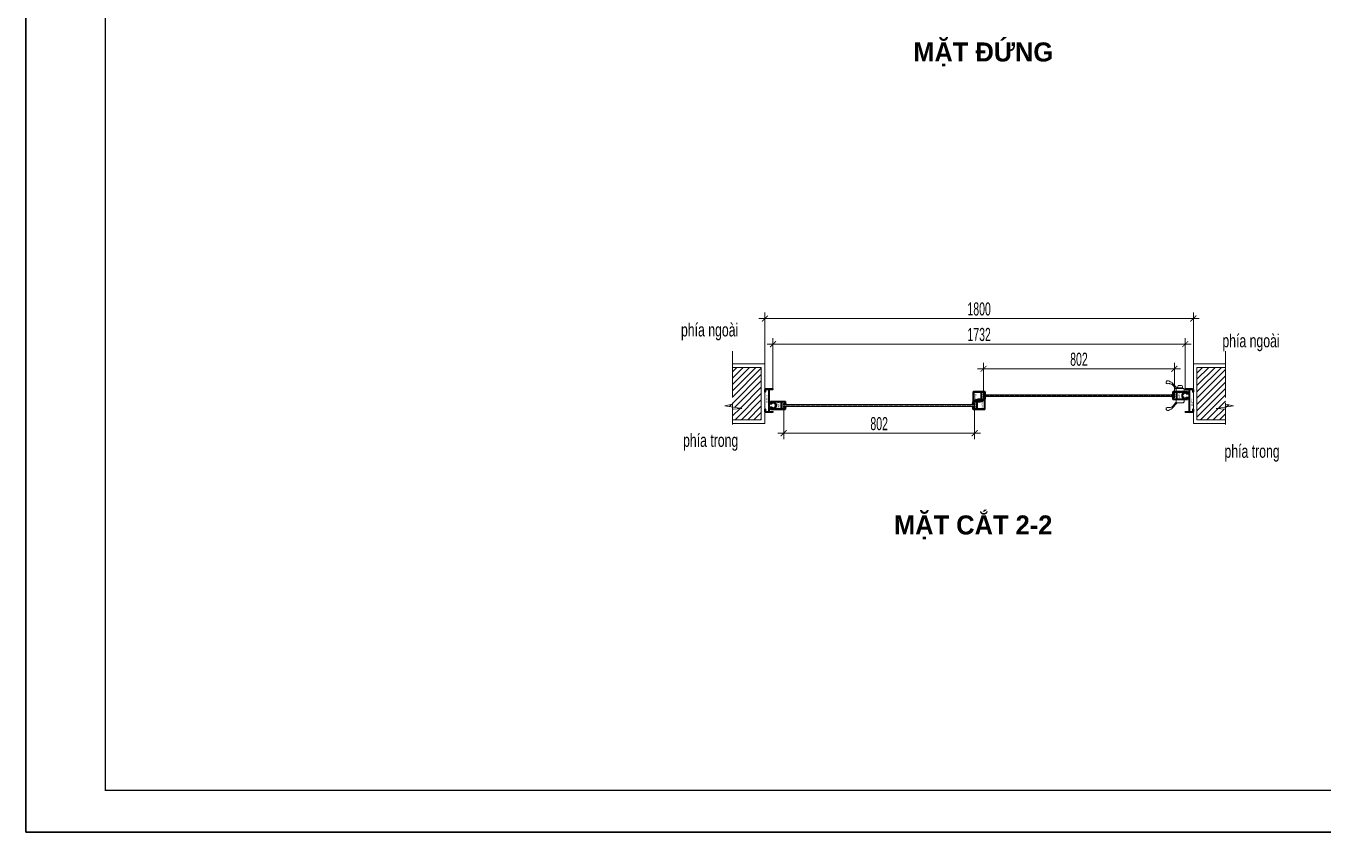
# Model space of a CAD drawing. Header units: millimetres. Extents: x 1336014 to 2939047, y -333549 to -60566.
# Drawn here: x 1445596 to 1451045, y -219540 to -216157 of the extents above; entities that cross this region are included whole.
import ezdxf

# ---------------------------------------------------------------- set-up
doc = ezdxf.new("R2010")
doc.units = ezdxf.units.MM
doc.header["$MEASUREMENT"] = 0
doc.linetypes.add('HIDDEN', pattern=[0.375, 0.25, -0.125])
for name, color, linetype, lineweight in [('01.Cut', 255, 'Continuous', 35), ('05.Text', 253, 'Continuous', 18), ('08.Dim', 156, 'Continuous', 15), ('10.Text', 254, 'Continuous', 18), ('11.Khung bo', 32, 'Continuous', 50), ('12.Khung', 36, 'Continuous', 25), ('Cycad-DIM', 7, 'Continuous', 13), ('Cycad-NETMANH', 253, 'Continuous', 13), ('Khóa cửa nhôm', 56, 'Continuous', 5), ('Kí hiệu mã số', 241, 'Continuous', 9), ('kính', 54, 'Continuous', 9), ('Long nheo', 246, 'Continuous', 5), ('Net Nhôm', 4, 'Continuous', 30), ('Ron', 15, 'Continuous', 9), ('silicon', 211, 'Continuous', 9), ('wall', 4, 'Continuous', 9)]:
    doc.layers.add(name, color=color, linetype=linetype, lineweight=lineweight)
doc.layers.add('HATCH', color=250, linetype='Continuous')
doc.layers.add('Tpl_Bound', color=1, linetype='Continuous', plot=False)
doc.styles.add('AVANH-B', font='')
doc.styles.add('ten profile', font='times.ttf')
doc.styles.add('TT5_Text Dim', font='hoatbif.shx', dxfattribs={"width": 0.6})
doc.styles.get('AVANH-B').set_extended_font_data('.VnAvantH', bold=True)
doc.dimstyles.new('TT5_Dim 1-25', dxfattribs={"dimscale": 25, "dimtxt": 2.2, "dimasz": 1, "dimexe": 1, "dimexo": 0, "dimgap": 0.5, "dimtad": 1, "dimdec": 0, "dimzin": 0, "dimdsep": 46, "dimtxsty": 'TT5_Text Dim', "dimblk": 'ARCHTICK', "dimcen": 0, "dimdle": 1, "dimclrd": 256, "dimclre": 256, "dimclrt": 1, "dimadec": 0, "dimazin": 0, "dimtfac": 0.015, "dimtdec": 0, "dimtix": 1, "dimtmove": 2, "dimatfit": 3, "dimldrblk": 'DOT', "dimfxl": 1, "dimtolj": 1, "dimtzin": 0, "dimlwd": -1, "dimlwe": -1, "dimarcsym": 1})

# ---------------------------------------------------------------- blocks, each defined once
blk = doc.blocks.new('100')
at = {"layer": '11.Khung bo', "const_width": 26.7}
blk.add_lwpolyline([(1860913, -945240), (1860913, -916940), (1896063, -916940), (1896063, -945240)], close=True, dxfattribs=at)
blk.add_lwpolyline([(1860913, -945240), (1860913, -916940), (1896063, -916940), (1896063, -945240)], close=True, dxfattribs=at)
blk.add_lwpolyline([(1860913, -945240), (1860913, -916940), (1896063, -916940), (1896063, -945240)], close=True, dxfattribs=at)
at = {"layer": '12.Khung'}
blk.add_lwpolyline([(1901579, -945940), (1901579, -916240), (1859580, -916240), (1859580, -945940)], close=True, dxfattribs=at)
blk.add_lwpolyline([(1901579, -945940), (1901579, -916240), (1859580, -916240), (1859580, -945940)], close=True, dxfattribs=at)
blk.add_lwpolyline([(1901579, -945940), (1901579, -916240), (1859580, -916240), (1859580, -945940)], close=True, dxfattribs=at)
blk = doc.blocks.new('A$C2A2C5403')
at = {"layer": 'Ron'}
for p, q in [((1.5, 3.4), (1.5, 0)), ((1.9, 3.4), (1.9, 0)), ((2.3, 3.4), (2.3, 0)), ((2.7, 3.4), (2.7, 0)), ((3.1, 3.4), (3.1, 0)), ((3.5, 3.4), (3.5, 0)), ((3.9, 3.4), (3.9, 0)), ((4.3, 3.4), (4.3, 0)), ((4.7, 3.4), (4.7, 0)), ((5.1, 3.4), (5.1, 0)), ((5.5, 3.4), (5.5, 0))]:
    blk.add_line(p, q, dxfattribs=at)
blk.add_lwpolyline([(0.3, 4.8), (6.7, 4.8, -0.414214), (7, 4.5), (7, 3.7, -0.414214), (6.7, 3.4), (0.3, 3.4, -0.414214), (0, 3.7), (0, 4.5, -0.414214)], format="xyb", close=True, dxfattribs=at)
blk = doc.blocks.new('_ARCHTICK')
at = {"const_width": 0.15}
blk.add_lwpolyline([(-0.5, -0.5), (0.5, 0.5)], dxfattribs=at)
blk = doc.blocks.new('*D2156')
at = {"layer": '08.Dim', "ltscale": 200, "transparency": 16777216}
for p, q in [((1448675.1, -217384.9), (1450524.9, -217384.9)), ((1448700.1, -217682.5), (1448700.1, -217359.9)), ((1450499.9, -217682.5), (1450499.9, -217359.9))]:
    blk.add_line(p, q, dxfattribs=at)
at = {"layer": 'Defpoints', "color": 0, "ltscale": 200, "transparency": 16777216}
for p in [(1450499.9, -217384.9), (1448700.1, -217682.5), (1450499.9, -217682.5)]:
    blk.add_point(p, dxfattribs=at)
at = {"layer": '08.Dim', "ltscale": 200, "transparency": 16777216, "xscale": 25, "yscale": 25, "zscale": 25, "rotation": 180}
blk.add_blockref('_ARCHTICK', (1448700.1, -217384.9), dxfattribs=at)
at = {"layer": '08.Dim', "ltscale": 200, "transparency": 16777216, "xscale": 25, "yscale": 25, "zscale": 25}
blk.add_blockref('_ARCHTICK', (1450499.9, -217384.9), dxfattribs=at)
at = {"layer": '08.Dim', "color": 1, "ltscale": 200, "transparency": 16777216, "insert": (1449600, -217344.9), "char_height": 55, "attachment_point": 5, "style": 'TT5_Text Dim'}
blk.add_mtext('\\A1;1800', dxfattribs=at)
blk = doc.blocks.new('_DOT')
blk.add_line((-0.5, 0), (-1, 0))
at = {"const_width": 0.5}
blk.add_lwpolyline([(-0.25, 0, 1), (0.25, 0, 1)], format="xyb", close=True, dxfattribs=at)
blk = doc.blocks.new('Tay nắm chữ D Xingfa chiếu bằng')
for points in [[(16.4, 0.7), (16.4, -8), (-16.4, -8), (-16.4, 1.8, -0.414214), (-13.4, 4.8), (12.1, 4.8)], [(16.4, -50.4), (16.4, -41.6), (-16.4, -41.6), (-16.4, -51.5, 0.414214), (-13.4, -54.5), (12.1, -54.5)]]:
    blk.add_lwpolyline(points, format="xyb")
blk.add_lwpolyline([(-10.1, -54.5), (10.5, -54.5), (10.5, -60.7, -0.414214), (4, -67.2), (-3.6, -67.2, -0.414214), (-10.1, -60.7)], format="xyb", close=True)
blk.add_lwpolyline([(-10.1, -54.5), (10.5, -54.5), (10.5, -57.6), (-10.1, -57.6)], close=True)
for points in [[(12.1, 4.8), (15.4, 8.5), (21.1, 14.7), (28.5, 22.8), (33.6, 30.4), (41.6, 33), (47.8, 38), (55.8, 38.1), (59.6, 33.1), (59.2, 27.5), (53.8, 24.8), (48.3, 25.4), (42.5, 25.6), (37.7, 23.9), (33.1, 22.5), (29.7, 18.5), (25.4, 13.5), (21.5, 8.3), (17.6, 4.4), (16.8, 1.9), (16.4, 0.7)], [(12.1, -54.5), (15.4, -58.1), (21.1, -64.4), (28.5, -72.4), (33.6, -80.1), (41.6, -82.6), (47.8, -87.7), (55.8, -87.8), (59.6, -82.8), (59.2, -77.1), (53.8, -74.5), (48.3, -75.1), (42.5, -75.3), (37.7, -73.5), (33.1, -72.1), (29.7, -68.2), (25.4, -63.1), (21.5, -57.9), (17.6, -54), (16.8, -51.6), (16.4, -50.4)]]:
    blk.add_open_spline(points, degree=3, knots=[0, 0, 0, 0, 14.622206, 25.299246, 33.075184, 41.21069, 49.606207, 56.936787, 61.882835, 66.823557, 71.659296, 77.819989, 83.403074, 89.008355, 93.049463, 97.44427, 104.287248, 113.040534, 116.954443, 120.616873, 120.616873, 120.616873, 120.616873])
blk = doc.blocks.new('*D2162')
at = {"layer": '08.Dim', "ltscale": 200, "transparency": 16777216}
for p, q in [((1448779.1, -217747), (1448779.1, -217891.3)), ((1449581.1, -217747), (1449581.1, -217891.3)), ((1448754.1, -217866.3), (1449606.1, -217866.3))]:
    blk.add_line(p, q, dxfattribs=at)
at = {"layer": 'Defpoints', "color": 0, "ltscale": 200, "transparency": 16777216}
for p in [(1448779.1, -217747), (1449581.1, -217747), (1449581.1, -217866.3)]:
    blk.add_point(p, dxfattribs=at)
at = {"layer": '08.Dim', "ltscale": 200, "transparency": 16777216, "xscale": 25, "yscale": 25, "zscale": 25, "rotation": 180}
blk.add_blockref('_ARCHTICK', (1448779.1, -217866.3), dxfattribs=at)
at = {"layer": '08.Dim', "ltscale": 200, "transparency": 16777216, "xscale": 25, "yscale": 25, "zscale": 25}
blk.add_blockref('_ARCHTICK', (1449581.1, -217866.3), dxfattribs=at)
at = {"layer": '08.Dim', "color": 1, "ltscale": 200, "transparency": 16777216, "insert": (1449180.1, -217826.3), "char_height": 55, "attachment_point": 5, "style": 'TT5_Text Dim'}
blk.add_mtext('\\A1;802', dxfattribs=at)
blk = doc.blocks.new('*D2163')
at = {"layer": '08.Dim', "ltscale": 200, "transparency": 16777216}
for p, q in [((1449593.4, -217595.9), (1450445.4, -217595.9)), ((1449618.4, -217705.9), (1449618.4, -217570.9)), ((1450420.4, -217705.9), (1450420.4, -217570.9))]:
    blk.add_line(p, q, dxfattribs=at)
at = {"layer": 'Defpoints', "color": 0, "ltscale": 200, "transparency": 16777216}
for p in [(1450420.4, -217595.9), (1449618.4, -217705.9), (1450420.4, -217705.9)]:
    blk.add_point(p, dxfattribs=at)
at = {"layer": '08.Dim', "ltscale": 200, "transparency": 16777216, "xscale": 25, "yscale": 25, "zscale": 25, "rotation": 180}
blk.add_blockref('_ARCHTICK', (1449618.4, -217595.9), dxfattribs=at)
at = {"layer": '08.Dim', "ltscale": 200, "transparency": 16777216, "xscale": 25, "yscale": 25, "zscale": 25}
blk.add_blockref('_ARCHTICK', (1450420.4, -217595.9), dxfattribs=at)
at = {"layer": '08.Dim', "color": 1, "ltscale": 200, "transparency": 16777216, "insert": (1450019.4, -217555.9), "char_height": 55, "attachment_point": 5, "style": 'TT5_Text Dim'}
blk.add_mtext('\\A1;802', dxfattribs=at)
blk = doc.blocks.new('*D2164')
at = {"layer": '08.Dim', "ltscale": 200, "transparency": 16777216}
for p, q in [((1448709.1, -217492), (1450490.9, -217492)), ((1448734.1, -217681), (1448734.1, -217467)), ((1450465.9, -217681), (1450465.9, -217467))]:
    blk.add_line(p, q, dxfattribs=at)
at = {"layer": 'Defpoints', "color": 0, "ltscale": 200, "transparency": 16777216}
for p in [(1450465.9, -217492), (1448734.1, -217681), (1450465.9, -217681)]:
    blk.add_point(p, dxfattribs=at)
at = {"layer": '08.Dim', "ltscale": 200, "transparency": 16777216, "xscale": 25, "yscale": 25, "zscale": 25, "rotation": 180}
blk.add_blockref('_ARCHTICK', (1448734.1, -217492), dxfattribs=at)
at = {"layer": '08.Dim', "ltscale": 200, "transparency": 16777216, "xscale": 25, "yscale": 25, "zscale": 25}
blk.add_blockref('_ARCHTICK', (1450465.9, -217492), dxfattribs=at)
at = {"layer": '08.Dim', "color": 1, "ltscale": 200, "transparency": 16777216, "insert": (1449600, -217452), "char_height": 55, "attachment_point": 5, "style": 'TT5_Text Dim'}
blk.add_mtext('\\A1;1732', dxfattribs=at)

msp = doc.modelspace()

# ---------------------------------------------------------------- hatches: boundary and pattern name
at = {"layer": 'HATCH', "ltscale": 0.5}
h = msp.add_hatch(dxfattribs=at)
h.set_pattern_fill('ANSI31', color=256, scale=150, style=0)
h.set_pattern_definition([(45, (97016.055, -2450406.244), (-13.25825215, 13.25825215), [])])
h.paths.add_polyline_path([(1448685.1, -217590.2), (1448564.6, -217590.2), (1448564.6, -217743.9), (1448531.6, -217750.9), (1448603.6, -217761.9), (1448564.6, -217765.4), (1448564.6, -217810.2), (1448685.1, -217810.2)])
h = msp.add_hatch(dxfattribs=at)
h.set_pattern_fill('ANSI31', color=256, scale=150, style=0)
h.set_pattern_definition([(45, (96638.137, -2450406.244), (-13.25825215, 13.25825215), [])])
h.paths.add_polyline_path([(1450514.9, -217590.2), (1450635.3, -217590.2), (1450635.3, -217743.9), (1450668.3, -217750.9), (1450596.3, -217761.9), (1450635.3, -217765.4), (1450635.3, -217810.2), (1450514.9, -217810.2)])
at = {"layer": 'Net Nhôm'}
for points in [[(1449618.9, -217701.9, 0.414214), (1449619.4, -217702.4), (1449619.6, -217702.4, 0.414214), (1449620.1, -217701.9), (1449620.1, -217701.7, -0.414214), (1449620.6, -217701.2), (1449623.4, -217701.2, -0.414214), (1449623.9, -217701.7), (1449623.9, -217701.9, 0.414214), (1449624.4, -217702.4), (1449624.6, -217702.4, 0.414214), (1449625.1, -217701.9, 0.179424), (1449628.8, -217704.4), (1449619.9, -217704.4), (1449618.4, -217705.9, -0.322753)], [(1449618.9, -217714.8, -0.414214), (1449619.4, -217714.3), (1449619.6, -217714.3, -0.414214), (1449620.1, -217714.8), (1449620.1, -217715.1, 0.414214), (1449620.6, -217715.6), (1449623.4, -217715.6, 0.414214), (1449623.9, -217715.1), (1449623.9, -217714.8, -0.414214), (1449624.4, -217714.3), (1449624.6, -217714.3, -0.414214), (1449625.1, -217714.8, -0.179424), (1449628.8, -217712.4), (1449619.9, -217712.4), (1449618.4, -217710.9, 0.322753)], [(1450419.8, -217701.9, -0.414214), (1450419.3, -217702.4), (1450419.1, -217702.4, -0.414214), (1450418.6, -217701.9), (1450418.6, -217701.7, 0.414214), (1450418.1, -217701.2), (1450415.3, -217701.2, 0.414214), (1450414.8, -217701.7), (1450414.8, -217701.9, -0.414214), (1450414.3, -217702.4), (1450414.1, -217702.4, -0.414214), (1450413.6, -217701.9, -0.179424), (1450410, -217704.4), (1450418.9, -217704.4), (1450420.4, -217705.9, 0.322753)], [(1450418.6, -217715.1, -0.414214), (1450418.1, -217715.6), (1450415.3, -217715.6, -0.414214), (1450414.8, -217715.1), (1450414.8, -217714.3), (1450413.6, -217714.3), (1450413.6, -217714.8, 0.179424), (1450410, -217712.4), (1450418.9, -217712.4), (1450420.4, -217710.9, -0.322753), (1450419.8, -217714.8, 0.414214), (1450419.3, -217714.3), (1450418.6, -217714.3)]]:
    msp.add_hatch(color=256, dxfattribs=at).paths.add_polyline_path(points)
at = {"layer": 'silicon'}
for points in [[(1448779.9, -217743.1, 0.414214), (1448780.4, -217743.6), (1448780.6, -217743.6, 0.414214), (1448781.1, -217743.1), (1448781.1, -217742.8, -0.414214), (1448781.6, -217742.3), (1448784.4, -217742.3, -0.414214), (1448784.9, -217742.8), (1448784.9, -217743.1, 0.414214), (1448785.4, -217743.6), (1448785.6, -217743.6, 0.414214), (1448786.1, -217743.1, 0.13976), (1448790.4, -217745.5), (1448780.6, -217745.5), (1448779.1, -217747, -0.262899)], [(1448779.9, -217756, -0.414214), (1448780.4, -217755.5), (1448780.6, -217755.5, -0.414214), (1448781.1, -217756), (1448781.1, -217756.2, 0.414214), (1448781.6, -217756.7), (1448784.4, -217756.7, 0.414214), (1448784.9, -217756.2), (1448784.9, -217756, -0.414214), (1448785.4, -217755.5), (1448785.6, -217755.5, -0.414214), (1448786.1, -217756, -0.13976), (1448790.4, -217753.5), (1448780.6, -217753.5), (1448779.1, -217752, 0.262899)], [(1449575.8, -217742.3, 0.414214), (1449575.3, -217742.8), (1449575.3, -217743.1, -0.414214), (1449574.8, -217743.6), (1449574.6, -217743.6, -0.414214), (1449574.1, -217743.1, -0.13976), (1449569.7, -217745.5), (1449579.6, -217745.5), (1449581.1, -217747, 0.262899), (1449580.3, -217743.1, -0.414214), (1449579.8, -217743.6), (1449579.6, -217743.6, -0.414214), (1449579.1, -217743.1), (1449579.1, -217742.8, 0.414214), (1449578.6, -217742.3)], [(1449580.3, -217756, 0.414214), (1449579.8, -217755.5), (1449579.6, -217755.5, 0.414214), (1449579.1, -217756), (1449579.1, -217756.2, -0.414214), (1449578.6, -217756.7), (1449575.8, -217756.7, -0.414214), (1449575.3, -217756.2), (1449575.3, -217756, 0.414214), (1449574.8, -217755.5), (1449574.6, -217755.5, 0.414214), (1449574.1, -217756, 0.13976), (1449569.7, -217753.5), (1449579.6, -217753.5), (1449581.1, -217752, -0.262899)]]:
    msp.add_hatch(color=256, dxfattribs=at).paths.add_polyline_path(points)

# ---------------------------------------------------------------- linework, layer by layer
at = {"layer": '01.Cut', "ltscale": 0.15}
for points in [[(1448702.6, -217776), (1448700.6, -217776, -0.414214), (1448700.1, -217775.5), (1448700.1, -217765.2, -0.414214), (1448700.6, -217764.7), (1448701.6, -217764.7, -0.414214), (1448702.1, -217765.2), (1448702.1, -217773.5, 0.414214), (1448702.6, -217774), (1448704.6, -217774, -0.414214), (1448705.1, -217774.5), (1448705.1, -217775.5, 0.414214), (1448705.6, -217776), (1448715.6, -217776, 0.414214), (1448716.1, -217775.5), (1448716.1, -217729), (1448716.1, -217682.5, 0.414214), (1448715.6, -217682), (1448705.6, -217682, 0.414214), (1448705.1, -217682.5), (1448705.1, -217683.5, -0.414214), (1448704.6, -217684), (1448702.6, -217684, 0.414214), (1448702.1, -217684.5), (1448702.1, -217692.8, -0.414214), (1448701.6, -217693.3), (1448700.6, -217693.3, -0.414214), (1448700.1, -217692.8), (1448700.1, -217682.5, -0.414214), (1448700.6, -217682), (1448702.6, -217682, 0.414214), (1448703.1, -217681.5), (1448703.1, -217680.5, -0.414214), (1448703.6, -217680), (1448716.6, -217680, 0.6), (1448717.6, -217680), (1448733.6, -217680, -0.414214), (1448734.1, -217680.5), (1448734.1, -217681.5, -0.414214), (1448733.6, -217682), (1448718.6, -217682, 0.414214), (1448718.1, -217682.5), (1448718.1, -217739.7, 0.414214), (1448718.6, -217740.2), (1448723.6, -217740.2, 0.414214), (1448723.9, -217739.9), (1448723.9, -217739.8, -0.493145), (1448724.5, -217739.3), (1448729.6, -217740.6, -0.876976), (1448729.4, -217742.2), (1448718.6, -217742.2, 0.414214), (1448718.1, -217742.7), (1448718.1, -217756.4, 0.414214), (1448718.6, -217756.9), (1448729.4, -217756.9, -0.876976), (1448729.6, -217758.5), (1448724.5, -217759.8, -0.493145), (1448723.9, -217759.4), (1448723.9, -217759.2, 0.414214), (1448723.6, -217758.9), (1448718.6, -217758.9, 0.414214), (1448718.1, -217759.4), (1448718.1, -217775.5, 0.414214), (1448718.6, -217776), (1448733.6, -217776, -0.414214), (1448734.1, -217776.5), (1448734.1, -217777.5, -0.414214), (1448733.6, -217778), (1448717.6, -217778, 0.6), (1448716.6, -217778), (1448703.6, -217778, -0.414214), (1448703.1, -217777.5), (1448703.1, -217776.5, 0.414214)], [(1449579.1, -217756.1), (1449579.1, -217756.3, -0.414214), (1449578.6, -217756.8), (1449575.8, -217756.8, -0.414214), (1449575.3, -217756.3), (1449575.3, -217756.1, 0.414214), (1449574.8, -217755.6), (1449574.6, -217755.6, 0.414214), (1449574.1, -217756.1), (1449574.1, -217764.9, 0.414214), (1449575.6, -217766.4), (1449589.3, -217766.4, 0.1946), (1449589.7, -217766.3, -0.40452), (1449590.4, -217766.3, 0.1946), (1449590.8, -217766.4), (1449605.3, -217766.4, 0.1946), (1449605.7, -217766.3, -0.40452), (1449606.4, -217766.3, 0.1946), (1449606.8, -217766.4), (1449622.6, -217766.4, 0.414214), (1449624.1, -217764.9), (1449624.1, -217728.7, 0.414214), (1449622.6, -217727.2), (1449611.9, -217727.2, 0.414214), (1449611.4, -217727.7), (1449611.4, -217727.9, 0.414214), (1449611.9, -217728.4), (1449612.7, -217728.4, -0.414214), (1449613.2, -217728.9), (1449613.2, -217729.4, -0.414214), (1449612.7, -217729.9), (1449606.2, -217729.9, -0.414214), (1449605.7, -217729.4), (1449605.7, -217728.9, -0.414214), (1449606.2, -217728.4), (1449606.9, -217728.4, 0.414214), (1449607.4, -217727.9), (1449607.4, -217727.7, 0.414214), (1449606.9, -217727.2), (1449597.7, -217727.2, 0.900404), (1449597.6, -217728.2), (1449602.1, -217729.2, 0.476976), (1449602.7, -217728.7), (1449602.7, -217728.5), (1449603.7, -217728.5, -0.414214), (1449604.2, -217729), (1449604.2, -217732.2, -0.414214), (1449603.7, -217732.7), (1449603.2, -217732.7, -0.414214), (1449602.7, -217732.2), (1449602.7, -217732.2, 0.414214), (1449602.2, -217731.7), (1449601.7, -217731.7, 0.414214), (1449601.2, -217732.2), (1449601.2, -217732.2, -0.414214), (1449600.7, -217732.7), (1449590.8, -217732.7, 0.1946), (1449590.4, -217732.9, -0.40452), (1449589.7, -217732.9, 0.1946), (1449589.3, -217732.7), (1449575.6, -217732.7, 0.414214), (1449574.1, -217734.2), (1449574.1, -217743.1, 0.414214), (1449574.6, -217743.6), (1449574.8, -217743.6, 0.414214), (1449575.3, -217743.1), (1449575.3, -217742.8, -0.414214), (1449575.8, -217742.3), (1449578.6, -217742.3, -0.414214), (1449579.1, -217742.8), (1449579.1, -217743.1, 0.414214), (1449579.6, -217743.6), (1449579.8, -217743.6, 0.414214), (1449580.3, -217743.1), (1449580.3, -217741.8, 0.414214), (1449579.3, -217740.8), (1449576.6, -217740.8, -0.414214), (1449576.1, -217740.3), (1449576.1, -217735.2, -0.414214), (1449576.6, -217734.7), (1449588.6, -217734.7, -0.414214), (1449589.1, -217735.2), (1449589.1, -217749.6), (1449589.1, -217763.9, -0.414214), (1449588.6, -217764.4), (1449576.6, -217764.4, -0.414214), (1449576.1, -217763.9), (1449576.1, -217758.8, -0.414214), (1449576.6, -217758.3), (1449579.3, -217758.3, 0.414214), (1449580.3, -217757.3), (1449580.3, -217756.1, 0.414214), (1449579.8, -217755.6), (1449579.6, -217755.6, 0.414214)], [(1449620.1, -217701.9), (1449620.1, -217701.6, -0.414214), (1449620.6, -217701.1), (1449623.4, -217701.1, -0.414214), (1449623.9, -217701.6), (1449623.9, -217701.9, 0.414214), (1449624.4, -217702.4), (1449624.6, -217702.4, 0.414214), (1449625.1, -217701.9), (1449625.1, -217693, 0.414214), (1449623.6, -217691.5), (1449609.9, -217691.5, 0.1946), (1449609.5, -217691.7, -0.40452), (1449608.8, -217691.7, 0.1946), (1449608.4, -217691.5), (1449593.9, -217691.5, 0.1946), (1449593.5, -217691.7, -0.40452), (1449592.8, -217691.7, 0.1946), (1449592.4, -217691.5), (1449576.6, -217691.5, 0.414214), (1449575.1, -217693), (1449575.1, -217729.2, 0.414214), (1449576.6, -217730.7), (1449587.3, -217730.7, 0.414214), (1449587.8, -217730.2), (1449587.8, -217730, 0.414214), (1449587.3, -217729.5), (1449586.5, -217729.5, -0.414214), (1449586, -217729), (1449586, -217728.5, -0.414214), (1449586.5, -217728), (1449593, -217728, -0.414214), (1449593.5, -217728.5), (1449593.5, -217729, -0.414214), (1449593, -217729.5), (1449592.3, -217729.5, 0.414214), (1449591.8, -217730), (1449591.8, -217730.2, 0.414214), (1449592.3, -217730.7), (1449601.5, -217730.7, 0.900404), (1449601.6, -217729.7), (1449597.1, -217728.8, 0.476976), (1449596.5, -217729.3), (1449596.5, -217729.4), (1449595.5, -217729.4, -0.414214), (1449595, -217728.9), (1449595, -217725.7, -0.414214), (1449595.5, -217725.2), (1449596, -217725.2, -0.414214), (1449596.5, -217725.7), (1449596.5, -217725.7, 0.414214), (1449597, -217726.2), (1449597.5, -217726.2, 0.414214), (1449598, -217725.7), (1449598, -217725.7, -0.414214), (1449598.5, -217725.2), (1449608.4, -217725.2, 0.1946), (1449608.8, -217725.1, -0.40452), (1449609.5, -217725.1, 0.1946), (1449609.9, -217725.2), (1449623.6, -217725.2, 0.414214), (1449625.1, -217723.7), (1449625.1, -217714.9, 0.414214), (1449624.6, -217714.4), (1449624.4, -217714.4, 0.414214), (1449623.9, -217714.9), (1449623.9, -217715.1, -0.414214), (1449623.4, -217715.6), (1449620.6, -217715.6, -0.414214), (1449620.1, -217715.1), (1449620.1, -217714.9, 0.414214), (1449619.6, -217714.4), (1449619.4, -217714.4, 0.414214), (1449618.9, -217714.9), (1449618.9, -217716.1, 0.414214), (1449619.9, -217717.1), (1449622.6, -217717.1, -0.414214), (1449623.1, -217717.6), (1449623.1, -217722.7, -0.414214), (1449622.6, -217723.2), (1449610.6, -217723.2, -0.414214), (1449610.1, -217722.7), (1449610.1, -217708.4), (1449610.1, -217694, -0.414214), (1449610.6, -217693.5), (1449622.6, -217693.5, -0.414214), (1449623.1, -217694), (1449623.1, -217699.1, -0.414214), (1449622.6, -217699.6), (1449619.9, -217699.6, 0.414214), (1449618.9, -217700.6), (1449618.9, -217701.9, 0.414214), (1449619.4, -217702.4), (1449619.6, -217702.4, 0.414214)], [(1449577.6, -217728.7), (1449583.5, -217728.7, 0.414214), (1449584, -217728.2), (1449584, -217727, -0.414214), (1449585, -217726), (1449592.5, -217726, 0.414214), (1449593, -217725.5), (1449593, -217724.2, -0.414214), (1449594, -217723.2), (1449607.6, -217723.2, 0.414214), (1449608.1, -217722.7), (1449608.1, -217708.4), (1449608.1, -217694, 0.414214), (1449607.6, -217693.5), (1449577.6, -217693.5, 0.414214), (1449577.1, -217694), (1449577.1, -217728.2, 0.414214)], [(1449621.6, -217729.2), (1449615.7, -217729.2, 0.414214), (1449615.2, -217729.7), (1449615.2, -217730.9, -0.414214), (1449614.2, -217731.9), (1449606.7, -217731.9, 0.414214), (1449606.2, -217732.4), (1449606.2, -217733.7, -0.414214), (1449605.2, -217734.7), (1449591.6, -217734.7, 0.414214), (1449591.1, -217735.2), (1449591.1, -217749.6), (1449591.1, -217763.9, 0.414214), (1449591.6, -217764.4), (1449621.6, -217764.4, 0.414214), (1449622.1, -217763.9), (1449622.1, -217729.7, 0.414214)], [(1450474.1, -217691.5), (1450459.8, -217691.5, 0.194601), (1450459.5, -217691.6, -0.40452), (1450458.7, -217691.6, 0.194601), (1450458.4, -217691.5), (1450430.3, -217691.5, 0.194601), (1450430, -217691.6, -0.40452), (1450429.2, -217691.6, 0.194601), (1450428.9, -217691.5), (1450415.1, -217691.5, 0.414214), (1450413.6, -217693), (1450413.6, -217701.8, 0.414214), (1450414.1, -217702.3), (1450414.3, -217702.3, 0.414214), (1450414.8, -217701.8), (1450414.8, -217701.6, -0.414214), (1450415.3, -217701.1), (1450418.1, -217701.1, -0.414214), (1450418.6, -217701.6), (1450418.6, -217701.8, 0.414214), (1450419.1, -217702.3), (1450419.3, -217702.3, 0.414214), (1450419.8, -217701.8), (1450419.8, -217700.6, 0.414214), (1450418.8, -217699.6), (1450416.1, -217699.6, -0.414214), (1450415.6, -217699.1), (1450415.6, -217694, -0.414214), (1450416.1, -217693.5), (1450428.1, -217693.5, -0.414214), (1450428.6, -217694), (1450428.6, -217708.3), (1450428.6, -217722.7, -0.414214), (1450428.1, -217723.2), (1450416.1, -217723.2, -0.414214), (1450415.6, -217722.7), (1450415.6, -217717.6, -0.414214), (1450416.1, -217717.1), (1450418.8, -217717.1, 0.414214), (1450419.8, -217716.1), (1450419.8, -217714.8, 0.414214), (1450419.3, -217714.3), (1450419.1, -217714.3, 0.414214), (1450418.6, -217714.8), (1450418.6, -217715.1, -0.414214), (1450418.1, -217715.6), (1450415.3, -217715.6, -0.414214), (1450414.8, -217715.1), (1450414.8, -217714.8, 0.414214), (1450414.3, -217714.3), (1450414.1, -217714.3, 0.414214), (1450413.6, -217714.8), (1450413.6, -217723.7, 0.414214), (1450415.1, -217725.2), (1450428.9, -217725.2, 0.194601), (1450429.2, -217725, -0.40452), (1450430, -217725, 0.194601), (1450430.3, -217725.2), (1450458.4, -217725.2, 0.194601), (1450458.7, -217725, -0.40452), (1450459.5, -217725, 0.194601), (1450459.8, -217725.2), (1450474.1, -217725.2, 0.414214), (1450475.6, -217723.7), (1450475.6, -217721.2, 0.414214), (1450474.1, -217719.7), (1450472.9, -217719.7, 0.414214), (1450472, -217720.6), (1450472, -217720.6, 0.414214), (1450472.9, -217721.5), (1450473.3, -217721.5, -0.414214), (1450473.8, -217722), (1450473.8, -217722.5, -0.414214), (1450473.3, -217723), (1450466.8, -217723, -0.414214), (1450466.3, -217722.5), (1450466.3, -217722, -0.414214), (1450466.8, -217721.5), (1450467.1, -217721.5, 0.414214), (1450468, -217720.6), (1450468, -217720.6, 0.414214), (1450467.1, -217719.7), (1450466, -217719.7, 0.414214), (1450464.5, -217721.2), (1450464.5, -217722.7, -0.414214), (1450464, -217723.2), (1450460.6, -217723.2, -0.414214), (1450460.1, -217722.7), (1450460.1, -217716.9, 0.414214), (1450459.6, -217716.4), (1450458.4, -217716.4, -0.414214), (1450457.9, -217715.9), (1450457.9, -217714.3, 0.414214), (1450457.4, -217713.8), (1450455.4, -217713.8, -0.414214), (1450454.9, -217713.3), (1450454.9, -217709.2, 0.198912), (1450454.7, -217708.9), (1450454.5, -217708.7, -0.414214), (1450454.5, -217708), (1450454.7, -217707.8, 0.198912), (1450454.9, -217707.4), (1450454.9, -217703.3, -0.414214), (1450455.4, -217702.8), (1450457.4, -217702.8, 0.414214), (1450457.9, -217702.3), (1450457.9, -217700.7, -0.414214), (1450458.4, -217700.2), (1450459.6, -217700.2, 0.414214), (1450460.1, -217699.7), (1450460.1, -217694, -0.414214), (1450460.6, -217693.5), (1450464, -217693.5, -0.414214), (1450464.5, -217694), (1450464.5, -217695.5, 0.414214), (1450466, -217697), (1450467.1, -217697, 0.414214), (1450468, -217696.1), (1450468, -217696.1, 0.414214), (1450467.1, -217695.2), (1450466.8, -217695.2, -0.414214), (1450466.3, -217694.7), (1450466.3, -217694.2, -0.414214), (1450466.8, -217693.7), (1450473.3, -217693.7, -0.414214), (1450473.8, -217694.2), (1450473.8, -217694.7, -0.414214), (1450473.3, -217695.2), (1450472.9, -217695.2, 0.414214), (1450472, -217696.1), (1450472, -217696.1, 0.414214), (1450472.9, -217697), (1450474.1, -217697, 0.414214), (1450475.6, -217695.5), (1450475.6, -217693, 0.414214)], [(1450455.9, -217716.3), (1450455.9, -217717.9, 0.414214), (1450456.4, -217718.4), (1450457.6, -217718.4, -0.414214), (1450458.1, -217718.9), (1450458.1, -217722.7, -0.414214), (1450457.6, -217723.2), (1450431.1, -217723.2, -0.414214), (1450430.6, -217722.7), (1450430.6, -217708.3), (1450430.6, -217694, -0.414214), (1450431.1, -217693.5), (1450457.6, -217693.5, -0.414214), (1450458.1, -217694), (1450458.1, -217697.7, -0.414214), (1450457.6, -217698.2), (1450456.4, -217698.2, 0.414214), (1450455.9, -217698.7), (1450455.9, -217700.3, -0.414214), (1450455.4, -217700.8), (1450453.4, -217700.8, 0.414214), (1450452.9, -217701.3), (1450452.9, -217708.3), (1450452.9, -217715.3, 0.414214), (1450453.4, -217715.8), (1450455.4, -217715.8, -0.414214)], [(1450497.4, -217682), (1450499.4, -217682, -0.414214), (1450499.9, -217682.5), (1450499.9, -217692.8, -0.414214), (1450499.4, -217693.3), (1450498.4, -217693.3, -0.414214), (1450497.9, -217692.8), (1450497.9, -217684.5, 0.414214), (1450497.4, -217684), (1450495.4, -217684, -0.414214), (1450494.9, -217683.5), (1450494.9, -217682.5, 0.414214), (1450494.4, -217682), (1450484.4, -217682, 0.414214), (1450483.9, -217682.5), (1450483.9, -217729), (1450483.9, -217775.5, 0.414214), (1450484.4, -217776), (1450494.4, -217776, 0.414214), (1450494.9, -217775.5), (1450494.9, -217774.5, -0.414214), (1450495.4, -217774), (1450497.4, -217774, 0.414214), (1450497.9, -217773.5), (1450497.9, -217765.2, -0.414214), (1450498.4, -217764.7), (1450499.4, -217764.7, -0.414214), (1450499.9, -217765.2), (1450499.9, -217775.5, -0.414214), (1450499.4, -217776), (1450497.4, -217776, 0.414214), (1450496.9, -217776.5), (1450496.9, -217777.5, -0.414214), (1450496.4, -217778), (1450483.4, -217778, 0.6), (1450482.4, -217778), (1450466.4, -217778, -0.414214), (1450465.9, -217777.5), (1450465.9, -217776.5, -0.414214), (1450466.4, -217776), (1450481.4, -217776, 0.414214), (1450481.9, -217775.5), (1450481.9, -217718.2, 0.414214), (1450481.4, -217717.7), (1450476.4, -217717.7, 0.414214), (1450476.1, -217718), (1450476.1, -217718.2, -0.493145), (1450475.4, -217718.6), (1450470.4, -217717.3, -0.876976), (1450470.6, -217715.7), (1450481.4, -217715.7, 0.414214), (1450481.9, -217715.2), (1450481.9, -217701.5, 0.414214), (1450481.4, -217701), (1450470.6, -217701, -0.876976), (1450470.4, -217699.4), (1450475.4, -217698.1, -0.493145), (1450476.1, -217698.6), (1450476.1, -217698.7, 0.414214), (1450476.4, -217699), (1450481.4, -217699, 0.414214), (1450481.9, -217698.5), (1450481.9, -217682.5, 0.414214), (1450481.4, -217682), (1450466.4, -217682, -0.414214), (1450465.9, -217681.5), (1450465.9, -217680.5, -0.414214), (1450466.4, -217680), (1450482.4, -217680, 0.6), (1450483.4, -217680), (1450496.4, -217680, -0.414214), (1450496.9, -217680.5), (1450496.9, -217681.5, 0.414214)], [(1448725.6, -217766.4), (1448739.8, -217766.4, 0.194601), (1448740.2, -217766.3, -0.40452), (1448740.9, -217766.3, 0.194601), (1448741.3, -217766.4), (1448769.3, -217766.4, 0.194601), (1448769.7, -217766.3, -0.40452), (1448770.4, -217766.3, 0.194601), (1448770.8, -217766.4), (1448784.6, -217766.4, 0.414214), (1448786.1, -217764.9), (1448786.1, -217756.1, 0.414214), (1448785.6, -217755.6), (1448785.4, -217755.6, 0.414214), (1448784.9, -217756.1), (1448784.9, -217756.3, -0.414214), (1448784.4, -217756.8), (1448781.6, -217756.8, -0.414214), (1448781.1, -217756.3), (1448781.1, -217756.1, 0.414214), (1448780.6, -217755.6), (1448780.4, -217755.6, 0.414214), (1448779.9, -217756.1), (1448779.9, -217757.3, 0.414214), (1448780.9, -217758.3), (1448783.6, -217758.3, -0.414214), (1448784.1, -217758.8), (1448784.1, -217763.9, -0.414214), (1448783.6, -217764.4), (1448771.6, -217764.4, -0.414214), (1448771.1, -217763.9), (1448771.1, -217749.6), (1448771.1, -217735.2, -0.414214), (1448771.6, -217734.7), (1448783.6, -217734.7, -0.414214), (1448784.1, -217735.2), (1448784.1, -217740.3, -0.414214), (1448783.6, -217740.8), (1448780.9, -217740.8, 0.414214), (1448779.9, -217741.8), (1448779.9, -217743.1, 0.414214), (1448780.4, -217743.6), (1448780.6, -217743.6, 0.414214), (1448781.1, -217743.1), (1448781.1, -217742.8, -0.414214), (1448781.6, -217742.3), (1448784.4, -217742.3, -0.414214), (1448784.9, -217742.8), (1448784.9, -217743.1, 0.414214), (1448785.4, -217743.6), (1448785.6, -217743.6, 0.414214), (1448786.1, -217743.1), (1448786.1, -217734.2, 0.414214), (1448784.6, -217732.7), (1448770.8, -217732.7, 0.194601), (1448770.4, -217732.9, -0.40452), (1448769.7, -217732.9, 0.194601), (1448769.3, -217732.7), (1448741.3, -217732.7, 0.194601), (1448740.9, -217732.9, -0.40452), (1448740.2, -217732.9, 0.194601), (1448739.8, -217732.7), (1448725.6, -217732.7, 0.414214), (1448724.1, -217734.2), (1448724.1, -217736.7, 0.414214), (1448725.6, -217738.2), (1448726.7, -217738.2, 0.414214), (1448727.6, -217737.3), (1448727.6, -217737.3, 0.414214), (1448726.7, -217736.4), (1448726.4, -217736.4, -0.414214), (1448725.9, -217735.9), (1448725.9, -217735.4, -0.414214), (1448726.4, -217734.9), (1448732.9, -217734.9, -0.414214), (1448733.4, -217735.4), (1448733.4, -217735.9, -0.414214), (1448732.9, -217736.4), (1448732.5, -217736.4, 0.414214), (1448731.6, -217737.3), (1448731.6, -217737.3, 0.414214), (1448732.5, -217738.2), (1448733.7, -217738.2, 0.414214), (1448735.2, -217736.7), (1448735.2, -217735.2, -0.414214), (1448735.7, -217734.7), (1448739.1, -217734.7, -0.414214), (1448739.6, -217735.2), (1448739.6, -217741, 0.414214), (1448740.1, -217741.5), (1448741.3, -217741.5, -0.414214), (1448741.8, -217742), (1448741.8, -217743.6, 0.414214), (1448742.3, -217744.1), (1448744.3, -217744.1, -0.414214), (1448744.8, -217744.6), (1448744.8, -217748.6, 0.198912), (1448744.9, -217749), (1448745.1, -217749.2, -0.414214), (1448745.1, -217749.9), (1448744.9, -217750.1, 0.198912), (1448744.8, -217750.5), (1448744.8, -217754.6, -0.414214), (1448744.3, -217755.1), (1448742.3, -217755.1, 0.414214), (1448741.8, -217755.6), (1448741.8, -217757.2, -0.414214), (1448741.3, -217757.7), (1448740.1, -217757.7, 0.414214), (1448739.6, -217758.2), (1448739.6, -217763.9, -0.414214), (1448739.1, -217764.4), (1448735.7, -217764.4, -0.414214), (1448735.2, -217763.9), (1448735.2, -217762.4, 0.414214), (1448733.7, -217760.9), (1448732.5, -217760.9, 0.414214), (1448731.6, -217761.8), (1448731.6, -217761.8, 0.414214), (1448732.5, -217762.7), (1448732.9, -217762.7, -0.414214), (1448733.4, -217763.2), (1448733.4, -217763.7, -0.414214), (1448732.9, -217764.2), (1448726.4, -217764.2, -0.414214), (1448725.9, -217763.7), (1448725.9, -217763.2, -0.414214), (1448726.4, -217762.7), (1448726.7, -217762.7, 0.414214), (1448727.6, -217761.8), (1448727.6, -217761.8, 0.414214), (1448726.7, -217760.9), (1448725.6, -217760.9, 0.414214), (1448724.1, -217762.4), (1448724.1, -217764.9, 0.414214)], [(1448743.8, -217741.6), (1448743.8, -217740, 0.414214), (1448743.3, -217739.5), (1448742.1, -217739.5, -0.414214), (1448741.6, -217739), (1448741.6, -217735.2, -0.414214), (1448742.1, -217734.7), (1448768.6, -217734.7, -0.414214), (1448769.1, -217735.2), (1448769.1, -217749.6), (1448769.1, -217763.9, -0.414214), (1448768.6, -217764.4), (1448742.1, -217764.4, -0.414214), (1448741.6, -217763.9), (1448741.6, -217760.2, -0.414214), (1448742.1, -217759.7), (1448743.3, -217759.7, 0.414214), (1448743.8, -217759.2), (1448743.8, -217757.6, -0.414214), (1448744.3, -217757.1), (1448746.3, -217757.1, 0.414214), (1448746.8, -217756.6), (1448746.8, -217749.6), (1448746.8, -217742.6, 0.414214), (1448746.3, -217742.1), (1448744.3, -217742.1, -0.414214)]]:
    msp.add_lwpolyline(points, format="xyb", close=True, dxfattribs=at)
at = {"layer": 'Cycad-NETMANH'}
for p, q in [((1448564.6, -217521.8), (1448564.6, -217716.8)), ((1450635.3, -217521.8), (1450635.3, -217716.8)), ((1448700.1, -217575.2), (1448564.6, -217575.2)), ((1448700.1, -217575.2), (1448700.1, -217825.2)), ((1450499.9, -217575.2), (1450635.3, -217575.2)), ((1450499.9, -217575.2), (1450499.9, -217825.2)), ((1448564.6, -217743.9), (1448531.6, -217750.9)), ((1448531.6, -217750.9), (1448603.6, -217761.9)), ((1448564.6, -217738.4), (1448564.6, -217829.8)), ((1448603.6, -217761.9), (1448564.6, -217765.4)), ((1450668.3, -217750.9), (1450596.3, -217761.9)), ((1450596.3, -217761.9), (1450635.3, -217765.4)), ((1450635.3, -217738.4), (1450635.3, -217829.8)), ((1450635.3, -217743.9), (1450668.3, -217750.9)), ((1448700.1, -217825.2), (1448564.6, -217825.2)), ((1450499.9, -217825.2), (1450635.3, -217825.2))]:
    msp.add_line(p, q, dxfattribs=at)
at = {"layer": 'kính'}
for points in [[(1449619.9, -217704.4), (1450418.9, -217704.4), (1450420.4, -217705.9), (1450420.4, -217710.9), (1450418.9, -217712.4), (1449619.9, -217712.4), (1449618.4, -217710.9), (1449618.4, -217705.9)], [(1448780.6, -217753.5), (1449579.6, -217753.5), (1449581.1, -217752), (1449581.1, -217747), (1449579.6, -217745.5), (1448780.6, -217745.5), (1448779.1, -217747), (1448779.1, -217752)]]:
    msp.add_lwpolyline(points, close=True, dxfattribs=at)
at = {"layer": 'kính', "linetype": 'HIDDEN'}
for points in [[(1450420.4, -217710.9), (1449618.4, -217710.9), (1449618.4, -217705.9), (1450420.4, -217705.9)], [(1449581.1, -217747), (1448779.1, -217747), (1448779.1, -217752), (1449581.1, -217752)]]:
    msp.add_lwpolyline(points, close=True, dxfattribs=at)
at = {"layer": 'Net Nhôm'}
for centre, radius, start, end in [((1449621.4, -217704.3), 3.42, 135.9536, 207.5041), ((1449621.4, -217712.4), 3.42, 152.4959, 224.0464), ((1449630.3, -217698.3), 6.29, 215.5483, 256.2364), ((1449630.3, -217718.5), 6.29, 103.7636, 144.4517), ((1450408.5, -217698.3), 6.29, 283.7636, 324.4517), ((1450408.5, -217718.5), 6.29, 35.5483, 76.2364), ((1450417.3, -217704.3), 3.42, 332.4959, 44.0464), ((1450417.3, -217712.4), 3.42, 315.9536, 27.5041), ((1448783, -217745.8), 4.11, 139.1321, 198.0508), ((1448783, -217753.3), 4.11, 161.9492, 220.8679), ((1448792.6, -217736.6), 9.16, 224.7096, 256.534), ((1448792.6, -217762.4), 9.16, 103.466, 135.2904), ((1449567.5, -217736.6), 9.16, 283.466, 315.2904), ((1449567.5, -217762.4), 9.16, 44.7096, 76.534), ((1449577.1, -217745.8), 4.11, 341.9492, 40.8679), ((1449577.1, -217753.3), 4.11, 319.1321, 18.0508)]:
    msp.add_arc(centre, radius, start, end, dxfattribs=at)
at = {"layer": 'Tpl_Bound', "color": 1}
msp.add_lwpolyline([(1445596, -219540.4), (1445596, -212115.5), (1456095.9, -212115.5), (1456095.9, -219540.4)], close=True, dxfattribs=at)
at = {"layer": 'wall'}
for p, q in [((1448685.1, -217590.2), (1448564.6, -217590.2)), ((1448685.1, -217810.2), (1448685.1, -217590.2)), ((1450514.9, -217810.2), (1450514.9, -217590.2)), ((1450514.9, -217590.2), (1450635.3, -217590.2)), ((1448685.1, -217810.2), (1448564.6, -217810.2)), ((1450514.9, -217810.2), (1450635.3, -217810.2))]:
    msp.add_line(p, q, dxfattribs=at)

# ---------------------------------------------------------------- block references
at = {"layer": '05.Text', "xscale": 0.25, "yscale": 0.25, "zscale": 0.25}
msp.add_blockref('100', (980701.1, 16944.5), dxfattribs=at)
at = {"layer": 'Khóa cửa nhôm', "color": 3, "rotation": 180}
msp.add_blockref('Tay nắm chữ D Xingfa chiếu bằng', (1450444.3, -217733.2), dxfattribs=at)
at = {"layer": 'Long nheo'}
for p in [(1450466.8, -217698.6), (1448726.1, -217739.8)]:
    msp.add_blockref('A$C2A2C5403', p, dxfattribs=at)
at = {"layer": 'Long nheo', "xscale": -1, "rotation": 180}
for p in [(1450466.8, -217718.2), (1448726.1, -217759.4)]:
    msp.add_blockref('A$C2A2C5403', p, dxfattribs=at)

# ---------------------------------------------------------------- texts
at = {"layer": '10.Text', "style": 'TT5_Text Dim', "width": 0.7}
for s, p in [('phÝa ngoµi', (1448347.6, -217459.9)), ('phÝa ngoµi', (1450621.8, -217505.6)), ('phÝa trong', (1448356.3, -217923.5)), ('phÝa trong', (1450630.5, -217969.3))]:
    msp.add_text(s, height=55, dxfattribs=at).set_placement(p)
at = {"layer": 'Cycad-DIM', "style": 'AVANH-B'}
msp.add_text('mÆt §øNG', height=80, dxfattribs=at).set_placement((1449323.1, -216305.7))
at = {"layer": 'Cycad-DIM', "ltscale": 0.1, "style": 'AVANH-B'}
msp.add_text('mÆt c¾t 2-2', height=80, dxfattribs=at).set_placement((1449242.2, -218291.3))
at = {"layer": 'Kí hiệu mã số', "color": 0, "rotation": 270, "style": 'ten profile'}
for s, insert, char_height, attachment_point in [('{\\fVNI-Franko|b0|i0|c0|p2; \\fTechnicLite|b0|i0|c2|p2;\\H1.667x;D1543}', (1448708.1, -217705.8), 4.8, 4), ('{\\fVNI-Franko|b0|i0|c0|p2; \\fTechnicLite|b0|i0|c2|p2;D1547}', (1449585.3, -217725.2), 6, 6), ('{\\fVNI-Franko|b0|i0|c0|p2; \\fTechnicLite|b0|i0|c2|p2;\\H0.75x;D1546}', (1450441.2, -217723.8), 8, 6), ('{\\fVNI-Franko|b0|i0|c0|p2; \\fTechnicLite|b0|i0|c2|p2;\\H1.667x;D1543}', (1450495.9, -217752.2), 4.8, 6), ('{\\fVNI-Franko|b0|i0|c0|p2; \\fTechnicLite|b0|i0|c2|p2;\\H0.75x;D1546}', (1448757, -217734.2), 8, 4), ('{\\fVNI-Franko|b0|i0|c0|p2; \\fTechnicLite|b0|i0|c2|p2;D1547}', (1449613.9, -217732.7), 6, 4)]:
    msp.add_mtext(s, dxfattribs=dict(at, insert=insert, char_height=char_height, attachment_point=attachment_point))

# ---------------------------------------------------------------- dimensions: what is measured, and where the dimension line sits
at = {"layer": '08.Dim', "ltscale": 200}
for base, p1, p2, picture, middle in [((1450499.9, -217384.9), (1448700.1, -217682.5), (1450499.9, -217682.5), '*D2156', (1449600, -217344.9)), ((1450465.9, -217492), (1448734.1, -217681), (1450465.9, -217681), '*D2164', (1449600, -217452)), ((1450420.4, -217595.9), (1449618.4, -217705.9), (1450420.4, -217705.9), '*D2163', (1450019.4, -217555.9)), ((1449581.1, -217866.3), (1448779.1, -217747), (1449581.1, -217747), '*D2162', (1449180.1, -217826.3))]:
    dim = msp.add_linear_dim(base=base, p1=p1, p2=p2, dimstyle='TT5_Dim 1-25', dxfattribs=at)
    dim.commit()
    dim.dimension.update_dxf_attribs({"geometry": picture, "text_midpoint": middle})

doc.saveas('drawing.dxf')
